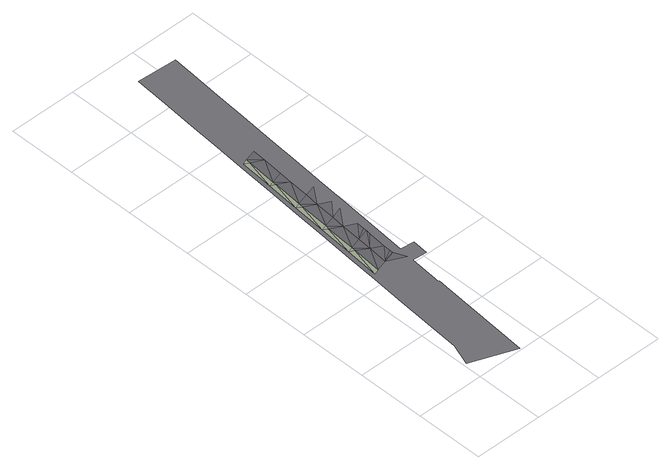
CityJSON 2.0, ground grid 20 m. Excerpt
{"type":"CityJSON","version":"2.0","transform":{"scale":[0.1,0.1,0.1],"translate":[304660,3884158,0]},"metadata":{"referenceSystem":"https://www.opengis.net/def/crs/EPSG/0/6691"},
"CityObjects":{
"road1":{"type":"Road","attributes":{"name":"3896号線","function":"4","RoadStructureAttribute.width":12.4,"RoadStructureAttribute.numberOfLanes":2},"geometry":[{"type":"MultiSurface","lod":"3","boundaries":[[[0,1,2]],[[0,3,1]],[[2,4,0]],[[5,3,0]],[[2,6,4]],[[0,4,5]],[[7,3,5]],[[7,8,3]],[[4,9,5]],[[10,4,6]],[[11,12,6]],[[13,6,12]],[[6,14,11]],[[10,6,13]],[[5,15,7]],[[16,8,7]],[[17,9,4]],[[5,9,15]],[[7,15,16]],[[18,8,16]],[[19,4,10]],[[18,20,8]],[[15,21,16]],[[22,15,9]],[[17,4,19]],[[23,9,17]],[[22,9,23]],[[16,24,18]],[[25,20,18]],[[26,21,15]],[[16,21,24]],[[18,24,25]],[[27,20,25]],[[27,28,20]],[[24,29,25]],[[30,24,21]],[[25,31,27]],[[32,28,27]],[[33,29,24]],[[25,29,31]],[[27,31,32]],[[34,28,32]],[[34,35,28]],[[31,36,32]],[[32,37,34]],[[38,35,34]],[[32,36,37]],[[34,37,38]],[[37,39,38]]],"semantics":{"surfaces":[{"type":"AuxiliaryTrafficArea","function":"1100"},{"type":"TrafficArea","function":"1010"}],"values":[0,0,1,0,1,1,0,0,1,1,1,1,1,1,1,0,1,1,1,0,1,0,1,1,1,1,1,1,0,1,1,1,0,0,1,1,1,0,1,1,1,0,0,1,1,0,1,1,1]}}]},
"road2":{"type":"Road","attributes":{"RoadStructureAttribute.sectionType":"1"},"geometry":[{"type":"MultiSurface","lod":"1","boundaries":[[[40,41,42,43,44,45,46,47,48,49,50,51,52,53,54,55,56,57,58,59,60,61,62,63,64,65,66,67,68,69,70]]]}]}
},
"vertices":[
[81,514,19],[58,422,19],[73,426,19],[67,521,19],[112,495,19],[82,526,19],[106,436,19],[89,613,19],[76,621,19],[115,535,20],[142,477,20],[140,445,20],[140,446,20],[140,455,20],[156,411,20],[120,595,19],[91,625,19],[149,545,20],[98,713,19],[147,530,20],[85,721,19],[124,635,20],[151,577,20],[149,555,20],[129,695,19],[99,725,19],[157,645,20],[107,813,19],[94,820,19],[133,735,20],[160,677,20],[138,794,20],[108,824,19],[166,744,20],[116,912,19],[103,920,19],[142,834,20],[147,894,20],[117,924,19],[151,934,19],
[130,1219,0],[121,1119,0],[112,1019,0],[103,920,0],[94,820,0],[85,721,0],[76,621,0],[67,521,0],[58,422,0],[49,322,0],[31,121,0],[10,59,0],[9,57,0],[139,6,0],[163,273,0],[166,312,0],[163,312,0],[172,409,0],[214,405,0],[218,453,0],[178,457,0],[187,556,0],[196,656,0],[205,756,0],[214,855,0],[223,955,0],[232,1054,0],[241,1154,0],[250,1254,0],[255,1311,0],[139,1318,0]
]}
